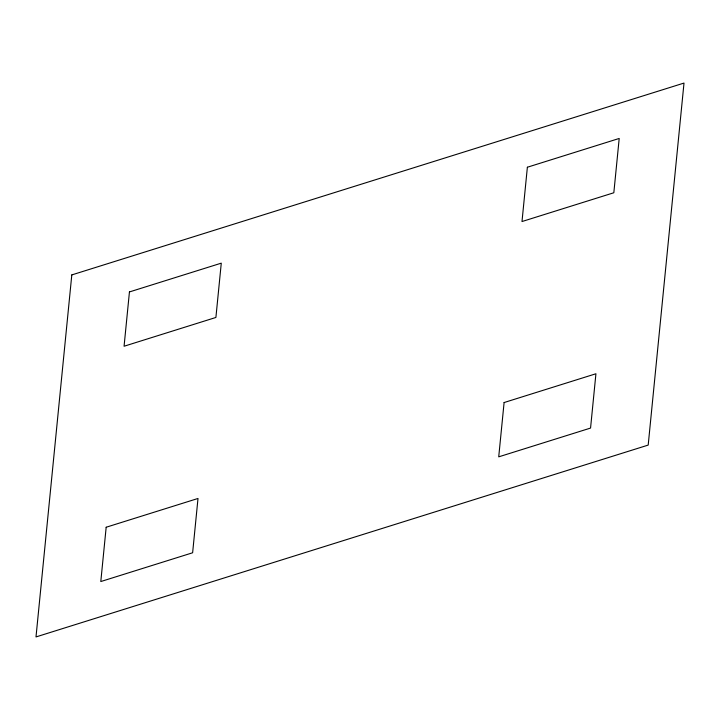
<?xml version="1.0" encoding="UTF-8"?>
<svg xmlns="http://www.w3.org/2000/svg" width="720" height="720" viewBox="0 0 720 720"><rect width="100%" height="100%" fill="white"/><g stroke="black" fill="none" stroke-linecap="round" stroke-linejoin="round"><path stroke-width="1.08" d="M71.802 274.914L36 636.93L648.198 445.086L684 83.07L71.802 274.914M106.173 527.238L100.8 581.544L192.627 552.771L198 498.465L106.173 527.238M129.438 291.933L124.074 346.239L215.901 317.457L221.274 263.16L129.438 291.933M504.099 402.543L498.726 456.84L590.562 428.067L595.926 373.761L504.099 402.543M527.373 167.229L522 221.535L613.827 192.762L619.2 138.456L527.373 167.229"/></g></svg>
